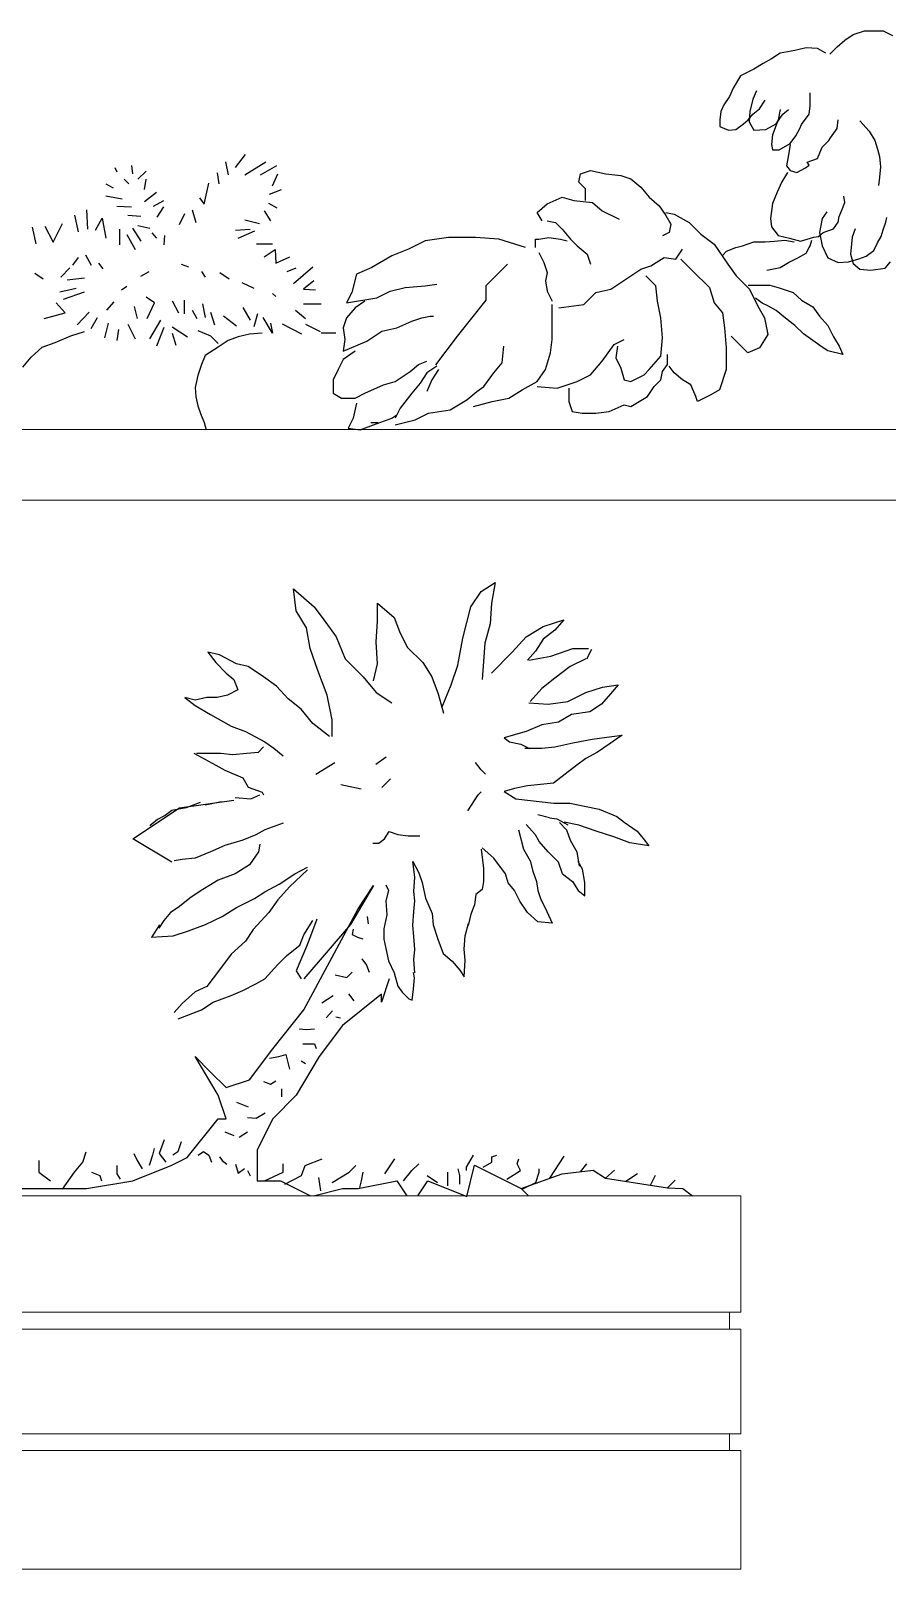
# Model space of a CAD drawing. Header units: millimetres. Extents: x 224.49 to 232.8, y 170.44 to 178.39.
# Drawn here: x 228.796 to 229.947, y 176.029 to 178.095 of the extents above; entities that cross this region are included whole.
import ezdxf

# ---------------------------------------------------------------- set-up
doc = ezdxf.new("R2010")
doc.units = ezdxf.units.MM
doc.layers.add('PROIEZIONI', color=145, linetype='Continuous', lineweight=13)
doc.layers.add('VEGETAZIONE', color=94, linetype='Continuous')

msp = doc.modelspace()

# ---------------------------------------------------------------- linework, layer by layer
at = {"layer": 'PROIEZIONI'}
msp.add_line((227.8815, 177.5597), (232.2167, 177.5597), dxfattribs=at)
at = {"layer": 'PROIEZIONI', "color": 5}
msp.add_line((232.5099, 177.4645), (227.6642, 177.4645), dxfattribs=at)
at = {"layer": 'PROIEZIONI', "color": 251}
for p, q in [((227.5492, 176.3739), (229.7502, 176.3739)), ((227.5492, 176.3512), (229.7502, 176.3512)), ((227.5492, 176.2108), (229.7502, 176.2108)), ((227.5492, 176.1881), (229.7502, 176.1881))]:
    msp.add_line(p, q, dxfattribs=at)
at = {"layer": 'PROIEZIONI'}
for points in [[(227.5492, 176.3739), (227.5492, 176.5302), (229.7502, 176.5302), (229.7502, 176.3739)], [(229.7351, 176.3739), (229.7351, 176.3512)], [(229.7502, 176.3512), (229.7502, 176.2108)], [(229.7351, 176.2108), (229.7351, 176.1881)], [(229.7502, 176.1881), (229.7502, 176.0288), (227.5492, 176.0288), (227.5492, 176.1881)]]:
    msp.add_lwpolyline(points, dxfattribs=at)
at = {"layer": 'VEGETAZIONE'}
for p, q in [((229.8898, 178.0824), (229.9011, 178.09)), ((229.9011, 178.09), (229.9163, 178.095)), ((229.9163, 178.095), (229.9276, 178.095)), ((229.9276, 178.095), (229.9414, 178.095)), ((229.9414, 178.095), (229.954, 178.0887)), ((229.823, 178.0685), (229.8029, 178.0648)), ((229.8381, 178.0723), (229.823, 178.0685)), ((229.8533, 178.0711), (229.8381, 178.0723)), ((229.8646, 178.0648), (229.8533, 178.0711)), ((229.8696, 178.0635), (229.8797, 178.0736)), ((229.8797, 178.0736), (229.8898, 178.0824)), ((229.7802, 178.0509), (229.7676, 178.0433)), ((229.7915, 178.0572), (229.7802, 178.0509)), ((229.8029, 178.0648), (229.7915, 178.0572)), ((229.7499, 178.0345), (229.7399, 178.0181)), ((229.7676, 178.0433), (229.7499, 178.0345)), ((229.7348, 178.0068), (229.7273, 177.9954)), ((229.7399, 178.0181), (229.7348, 178.0068)), ((229.7714, 178.0143), (229.7663, 178.003)), ((229.8432, 177.9942), (229.8432, 178.0118)), ((229.7235, 177.9866), (229.7222, 177.9753)), ((229.7273, 177.9954), (229.7235, 177.9866)), ((229.7625, 177.9866), (229.7613, 177.9727)), ((229.7663, 178.003), (229.7625, 177.9866)), ((229.7663, 177.9828), (229.7751, 177.9904)), ((229.7751, 177.9904), (229.7827, 178.0017)), ((229.8029, 177.9891), (229.8003, 177.9753)), ((229.8066, 177.9828), (229.8142, 177.9891)), ((229.8419, 177.9828), (229.8432, 177.9942)), ((229.7222, 177.9753), (229.7222, 177.9664)), ((229.7222, 177.9664), (229.7336, 177.9614)), ((229.7436, 177.9626), (229.7537, 177.9702)), ((229.7537, 177.9702), (229.76, 177.9753)), ((229.76, 177.9753), (229.7663, 177.9828)), ((229.7613, 177.9727), (229.7676, 177.9614)), ((229.784, 177.9626), (229.7978, 177.9702)), ((229.8003, 177.9753), (229.7928, 177.9551)), ((229.7978, 177.9702), (229.8066, 177.9828)), ((229.8243, 177.9538), (229.8293, 177.9639)), ((229.8293, 177.9639), (229.8318, 177.969)), ((229.8318, 177.969), (229.8419, 177.9828)), ((229.8709, 177.9513), (229.8797, 177.9639)), ((229.8797, 177.9639), (229.881, 177.9753)), ((229.91, 177.974), (229.9226, 177.9601)), ((229.7336, 177.9614), (229.7436, 177.9626)), ((229.7676, 177.9614), (229.784, 177.9626)), ((229.7928, 177.9551), (229.7915, 177.9425)), ((229.7915, 177.9425), (229.7928, 177.9349)), ((229.8016, 177.9349), (229.8167, 177.9437)), ((229.8167, 177.9425), (229.8142, 177.9286)), ((229.8167, 177.9437), (229.8243, 177.9538)), ((229.8596, 177.9387), (229.8684, 177.9475)), ((229.8684, 177.9475), (229.8709, 177.9513)), ((229.9226, 177.9601), (229.9301, 177.9475)), ((229.9301, 177.9475), (229.9339, 177.9362)), ((229.0712, 177.9116), (229.0848, 177.9289)), ((229.7928, 177.9349), (229.8016, 177.9349)), ((229.8142, 177.9286), (229.8117, 177.9135)), ((229.8394, 177.9185), (229.8533, 177.9236)), ((229.8533, 177.9236), (229.8596, 177.9387)), ((229.9339, 177.9362), (229.9364, 177.9261)), ((229.9364, 177.9261), (229.9377, 177.9122)), ((228.9092, 177.9116), (228.9117, 177.9054)), ((228.9315, 177.914), (228.9327, 177.9029)), ((228.9401, 177.8955), (228.9513, 177.9066)), ((229.0465, 177.9041), (229.0489, 177.8893)), ((229.0576, 177.919), (229.0613, 177.9017)), ((229.0836, 177.9017), (229.112, 177.919)), ((229.1046, 177.9017), (229.1269, 177.914)), ((229.1207, 177.8868), (229.1281, 177.9029)), ((229.5327, 177.8916), (229.5349, 177.9028)), ((229.5349, 177.9028), (229.5484, 177.9073)), ((229.5484, 177.9073), (229.5686, 177.9028)), ((229.5686, 177.9028), (229.5888, 177.9006)), ((229.8129, 177.9047), (229.8054, 177.892)), ((229.8117, 177.9135), (229.8167, 177.9072)), ((229.8167, 177.9072), (229.8255, 177.9047)), ((229.8255, 177.9047), (229.8369, 177.911)), ((229.8369, 177.911), (229.8419, 177.9147)), ((229.8419, 177.9147), (229.8394, 177.9185)), ((229.9377, 177.9122), (229.9364, 177.8984)), ((228.8969, 177.8893), (228.9067, 177.8843)), ((228.9216, 177.8955), (228.9278, 177.8893)), ((228.9488, 177.8819), (228.9513, 177.8955)), ((229.0292, 177.8621), (229.0353, 177.8905)), ((229.117, 177.8757), (229.133, 177.8819)), ((229.5417, 177.8826), (229.5327, 177.8916)), ((229.5417, 177.8669), (229.5417, 177.8826)), ((229.5888, 177.9006), (229.6023, 177.8961)), ((229.6023, 177.8961), (229.6158, 177.8849)), ((229.6158, 177.8849), (229.627, 177.8714)), ((229.8054, 177.892), (229.7991, 177.8782)), ((229.9364, 177.8984), (229.9351, 177.887)), ((228.8969, 177.8732), (228.9191, 177.8695)), ((228.9488, 177.8658), (228.9649, 177.8782)), ((228.9612, 177.8596), (228.9748, 177.867)), ((229.023, 177.8707), (229.0292, 177.8621)), ((229.1157, 177.8633), (229.1269, 177.8571)), ((229.4766, 177.8511), (229.49, 177.8624)), ((229.49, 177.8624), (229.5102, 177.8714)), ((229.5102, 177.8714), (229.526, 177.8669)), ((229.526, 177.8669), (229.5507, 177.8646)), ((229.5507, 177.8646), (229.5641, 177.8534)), ((229.627, 177.8714), (229.6405, 177.8601)), ((229.6405, 177.8601), (229.6495, 177.8467)), ((229.7928, 177.8631), (229.7903, 177.8429)), ((229.7991, 177.8782), (229.7928, 177.8631)), ((229.886, 177.8542), (229.8898, 177.8643)), ((229.8898, 177.8643), (229.8885, 177.8731)), ((228.8548, 177.8472), (228.8598, 177.8249)), ((228.8709, 177.8546), (228.8721, 177.8287)), ((228.8832, 177.8274), (228.8919, 177.8435)), ((228.8919, 177.8435), (228.8969, 177.8163)), ((228.9117, 177.8596), (228.9315, 177.8584)), ((228.9265, 177.8472), (228.9438, 177.846)), ((228.9661, 177.8447), (228.9748, 177.8584)), ((228.9958, 177.8348), (229.0032, 177.8497)), ((229.0131, 177.8546), (229.018, 177.8373)), ((229.0836, 177.841), (229.1034, 177.8361)), ((229.1095, 177.8534), (229.1182, 177.8398)), ((229.4833, 177.8399), (229.4766, 177.8511)), ((229.49, 177.8399), (229.5013, 177.8377)), ((229.5641, 177.8534), (229.5866, 177.8422)), ((229.6495, 177.8511), (229.6607, 177.8489)), ((229.6495, 177.8467), (229.6562, 177.8354)), ((229.6607, 177.8489), (229.6809, 177.8377)), ((229.7903, 177.8429), (229.7915, 177.8315)), ((229.8596, 177.8429), (229.8558, 177.824)), ((229.8659, 177.8517), (229.8596, 177.8429)), ((229.881, 177.8378), (229.8822, 177.8454)), ((229.8822, 177.8454), (229.886, 177.8542)), ((229.9452, 177.8378), (229.9465, 177.8441)), ((228.7979, 177.8311), (228.8029, 177.8089)), ((228.8152, 177.8324), (228.8264, 177.8113)), ((228.8264, 177.8113), (228.8387, 177.8361)), ((228.9154, 177.8287), (228.9154, 177.8076)), ((228.9253, 177.8212), (228.9364, 177.8014)), ((228.9327, 177.8299), (228.9438, 177.8126)), ((228.9401, 177.8336), (228.9562, 177.8299)), ((228.9587, 177.8237), (228.9649, 177.8163)), ((228.976, 177.82), (228.9748, 177.8076)), ((229.0712, 177.8274), (229.091, 177.8287)), ((229.0749, 177.8163), (229.0972, 177.8262)), ((229.5013, 177.8377), (229.5102, 177.8287)), ((229.5102, 177.8287), (229.5215, 177.8152)), ((229.654, 177.8242), (229.645, 177.8197)), ((229.6562, 177.8354), (229.654, 177.8242)), ((229.6809, 177.8377), (229.6967, 177.8219)), ((229.6967, 177.8219), (229.7146, 177.8084)), ((229.7915, 177.8315), (229.8003, 177.8202)), ((229.8003, 177.8202), (229.8155, 177.8164)), ((229.8482, 177.8177), (229.8545, 177.8189)), ((229.8545, 177.8189), (229.8608, 177.824)), ((229.8558, 177.824), (229.8596, 177.8063)), ((229.8608, 177.824), (229.8747, 177.829)), ((229.8747, 177.829), (229.881, 177.8378)), ((229.9037, 177.829), (229.8999, 177.8177)), ((229.9339, 177.8101), (229.9389, 177.8189)), ((229.9389, 177.8189), (229.9414, 177.8278)), ((229.9414, 177.8278), (229.9452, 177.8378)), ((229.0996, 177.8089), (229.1207, 177.8089)), ((229.1095, 177.7915), (229.1244, 177.8014)), ((229.1244, 177.8014), (229.1256, 177.7829)), ((229.3036, 177.8017), (229.2812, 177.7927)), ((229.3261, 177.8129), (229.3036, 177.8017)), ((229.3575, 177.8174), (229.3261, 177.8129)), ((229.3935, 177.8174), (229.3575, 177.8174)), ((229.4249, 177.8152), (229.3935, 177.8174)), ((229.4608, 177.804), (229.4249, 177.8152)), ((229.4743, 177.8152), (229.4788, 177.8152)), ((229.4743, 177.804), (229.4743, 177.8152)), ((229.4788, 177.8152), (229.4923, 177.8174)), ((229.4923, 177.8174), (229.508, 177.8152)), ((229.508, 177.8152), (229.517, 177.8129)), ((229.5215, 177.8152), (229.5305, 177.8062)), ((229.5305, 177.8062), (229.5439, 177.795)), ((229.663, 177.7882), (229.6719, 177.8017)), ((229.7146, 177.8084), (229.7326, 177.7815)), ((229.726, 177.7937), (229.731, 177.7988)), ((229.731, 177.7988), (229.7436, 177.8038)), ((229.7436, 177.8038), (229.7525, 177.8063)), ((229.7525, 177.8063), (229.7676, 177.8114)), ((229.7676, 177.8114), (229.7827, 177.8114)), ((229.7827, 177.8114), (229.7953, 177.8126)), ((229.7953, 177.8126), (229.8092, 177.8139)), ((229.8092, 177.8139), (229.8218, 177.8114)), ((229.8155, 177.8164), (229.8306, 177.8126)), ((229.8306, 177.8126), (229.8482, 177.8177)), ((229.8381, 177.7962), (229.8419, 177.8038)), ((229.8419, 177.8038), (229.8432, 177.8063)), ((229.8432, 177.8063), (229.8457, 177.8139)), ((229.8596, 177.8063), (229.8671, 177.7899)), ((229.8999, 177.8177), (229.8974, 177.795)), ((229.9188, 177.7925), (229.9288, 177.8)), ((229.9288, 177.8), (229.9339, 177.8101)), ((228.8598, 177.7903), (228.8523, 177.7804)), ((228.8696, 177.794), (228.8771, 177.7804)), ((228.887, 177.7829), (228.8931, 177.7755)), ((228.9982, 177.7816), (229.0081, 177.7779)), ((229.1256, 177.7829), (229.1442, 177.7915)), ((229.1491, 177.7557), (229.1751, 177.7779)), ((229.2812, 177.7927), (229.2542, 177.777)), ((229.4366, 177.7815), (229.4077, 177.7525)), ((229.4788, 177.7972), (229.4855, 177.7837)), ((229.4855, 177.7837), (229.49, 177.7702)), ((229.5439, 177.795), (229.5484, 177.7815)), ((229.6158, 177.7747), (229.6293, 177.7792)), ((229.6293, 177.7792), (229.6472, 177.7905)), ((229.6472, 177.7905), (229.663, 177.7882)), ((229.6697, 177.7882), (229.6854, 177.7725)), ((229.7326, 177.7815), (229.7438, 177.7657)), ((229.7852, 177.7735), (229.8029, 177.7773)), ((229.8029, 177.7773), (229.8142, 177.7836)), ((229.8142, 177.7836), (229.8268, 177.7899)), ((229.8268, 177.7899), (229.8381, 177.7962)), ((229.8671, 177.7899), (229.881, 177.7836)), ((229.881, 177.7836), (229.8948, 177.7849)), ((229.8948, 177.7849), (229.9087, 177.7887)), ((229.8974, 177.795), (229.9011, 177.7824)), ((229.9011, 177.7824), (229.91, 177.7748)), ((229.9087, 177.7887), (229.9188, 177.7925)), ((229.944, 177.7761), (229.9515, 177.7849)), ((228.8016, 177.7693), (228.8128, 177.7618)), ((228.8363, 177.7643), (228.8486, 177.7767)), ((228.8449, 177.7606), (228.8684, 177.7631)), ((228.9438, 177.7656), (228.955, 177.7717)), ((229.0255, 177.7717), (229.0304, 177.7643)), ((229.0502, 177.7705), (229.0625, 177.7618)), ((229.0799, 177.7569), (229.0959, 177.7495)), ((229.1405, 177.7717), (229.1528, 177.7767)), ((229.1763, 177.7594), (229.1627, 177.7482)), ((229.234, 177.768), (229.2273, 177.7433)), ((229.2542, 177.777), (229.234, 177.768)), ((229.49, 177.7702), (229.4878, 177.759)), ((229.4878, 177.759), (229.49, 177.7455)), ((229.5754, 177.7478), (229.5888, 177.7568)), ((229.5888, 177.7568), (229.6023, 177.7657)), ((229.6023, 177.7657), (229.6158, 177.7747)), ((229.636, 177.7523), (229.6225, 177.7657)), ((229.6854, 177.7725), (229.7079, 177.75)), ((229.7438, 177.7657), (229.7618, 177.7478)), ((229.91, 177.7748), (229.9251, 177.7735)), ((229.9251, 177.7735), (229.944, 177.7761)), ((228.835, 177.7445), (228.8573, 177.7495)), ((228.84, 177.7346), (228.8684, 177.7445)), ((228.9179, 177.747), (228.9253, 177.7519)), ((228.9624, 177.7297), (228.9513, 177.7371)), ((229.1207, 177.742), (229.1256, 177.7383)), ((229.1627, 177.7482), (229.1788, 177.747)), ((229.1662, 177.7525), (229.1662, 177.7525)), ((229.2273, 177.7433), (229.2205, 177.7298)), ((229.2205, 177.7298), (229.2609, 177.7365)), ((229.2609, 177.7365), (229.2789, 177.7455)), ((229.2789, 177.7455), (229.2991, 177.75)), ((229.2991, 177.75), (229.3261, 177.7523)), ((229.3261, 177.7523), (229.3418, 177.7545)), ((229.4077, 177.7525), (229.4077, 177.7332)), ((229.49, 177.7455), (229.4968, 177.732)), ((229.5394, 177.7275), (229.5552, 177.7433)), ((229.5552, 177.7433), (229.5754, 177.7478)), ((229.6383, 177.732), (229.636, 177.7523)), ((229.7079, 177.75), (229.7146, 177.7298)), ((229.76, 177.7534), (229.7739, 177.7534)), ((229.7618, 177.7478), (229.773, 177.7253)), ((229.7739, 177.7534), (229.789, 177.7534)), ((229.789, 177.7534), (229.8016, 177.7496)), ((229.8016, 177.7496), (229.8205, 177.7433)), ((229.8205, 177.7433), (229.8318, 177.7332)), ((228.814, 177.7086), (228.8424, 177.7161)), ((228.8424, 177.7161), (228.8301, 177.7297)), ((228.8585, 177.7), (228.8746, 177.7173)), ((228.8981, 177.7198), (228.908, 177.7309)), ((228.9352, 177.7247), (228.9389, 177.7086)), ((228.9525, 177.7086), (228.9624, 177.7297)), ((228.9859, 177.7321), (228.9945, 177.7161)), ((229.002, 177.7334), (229.002, 177.7148)), ((229.0131, 177.7198), (229.0193, 177.7086)), ((229.0267, 177.7284), (229.0304, 177.7099)), ((229.0378, 177.7173), (229.0428, 177.7)), ((229.0811, 177.7235), (229.091, 177.7062)), ((229.1516, 177.7198), (229.1652, 177.7086)), ((229.1627, 177.7284), (229.1862, 177.7284)), ((229.2318, 177.723), (229.2205, 177.7096)), ((229.2452, 177.732), (229.2318, 177.723)), ((229.4077, 177.7332), (229.369, 177.6849)), ((229.4968, 177.7096), (229.4968, 177.7275)), ((229.5057, 177.723), (229.5394, 177.7275)), ((229.6427, 177.7096), (229.6383, 177.732)), ((229.7146, 177.7298), (229.7258, 177.7163)), ((229.7258, 177.7163), (229.7281, 177.6961)), ((229.7789, 177.7294), (229.7701, 177.7357)), ((229.773, 177.7253), (229.782, 177.7096)), ((229.7865, 177.7256), (229.7789, 177.7294)), ((229.7978, 177.7193), (229.7865, 177.7256)), ((229.8104, 177.7092), (229.7978, 177.7193)), ((229.8318, 177.7332), (229.847, 177.7244)), ((229.847, 177.7244), (229.8558, 177.7118)), ((228.8771, 177.695), (228.8857, 177.7099)), ((228.8956, 177.6827), (228.9006, 177.7025)), ((228.9265, 177.7012), (228.9364, 177.6814)), ((228.9562, 177.6814), (228.971, 177.7062)), ((228.9748, 177.6963), (228.9649, 177.6715)), ((228.9859, 177.6975), (229.0069, 177.6839)), ((229.0551, 177.7123), (229.0724, 177.6987)), ((229.1009, 177.7148), (229.0959, 177.6975)), ((229.1207, 177.6888), (229.1083, 177.7099)), ((229.1182, 177.7025), (229.1207, 177.6888)), ((229.1602, 177.6876), (229.1343, 177.7012)), ((229.1652, 177.7012), (229.185, 177.6913)), ((229.2205, 177.7096), (229.216, 177.6961)), ((229.216, 177.6961), (229.2183, 177.6803)), ((229.2677, 177.6916), (229.2879, 177.6961)), ((229.2879, 177.6961), (229.3081, 177.7051)), ((229.3081, 177.7051), (229.3216, 177.7096)), ((229.3216, 177.7096), (229.3328, 177.7118)), ((229.3328, 177.7118), (229.3373, 177.7118)), ((229.4968, 177.6803), (229.4968, 177.7096)), ((229.645, 177.6826), (229.6427, 177.7096)), ((229.7281, 177.6961), (229.7303, 177.6691)), ((229.782, 177.7096), (229.7865, 177.6871)), ((229.823, 177.6992), (229.8104, 177.7092)), ((229.8344, 177.6878), (229.823, 177.6992)), ((229.8558, 177.7118), (229.8671, 177.6992)), ((229.8671, 177.6992), (229.8747, 177.684)), ((228.8115, 177.6703), (228.8288, 177.6765)), ((228.8288, 177.6765), (228.8499, 177.6851)), ((228.8499, 177.6851), (228.8684, 177.6913)), ((228.9142, 177.6938), (228.9117, 177.6789)), ((228.9859, 177.6888), (228.9908, 177.6728)), ((229.0205, 177.6926), (229.0292, 177.6888)), ((229.0292, 177.6888), (229.0378, 177.6851)), ((229.0378, 177.6851), (229.0477, 177.6752)), ((229.0613, 177.6789), (229.0477, 177.6703)), ((229.0749, 177.6839), (229.0613, 177.6789)), ((229.0898, 177.6876), (229.0749, 177.6839)), ((229.1071, 177.6888), (229.0898, 177.6876)), ((229.206, 177.6888), (229.1862, 177.6888)), ((229.2183, 177.6803), (229.216, 177.6646)), ((229.216, 177.6646), (229.2475, 177.6781)), ((229.2475, 177.6781), (229.2677, 177.6916)), ((229.369, 177.6849), (229.34, 177.6462)), ((229.4945, 177.6624), (229.4968, 177.6803)), ((229.5799, 177.6736), (229.5933, 177.6803)), ((229.6427, 177.6579), (229.645, 177.6826)), ((229.7483, 177.6736), (229.7371, 177.6848)), ((229.7865, 177.6871), (229.7753, 177.6691)), ((229.847, 177.679), (229.8344, 177.6878)), ((229.8596, 177.6702), (229.847, 177.679)), ((229.8747, 177.684), (229.8822, 177.6714)), ((228.7856, 177.6431), (228.7967, 177.6567)), ((228.7967, 177.6567), (228.8115, 177.6703)), ((229.0304, 177.6591), (229.0255, 177.6468)), ((229.0477, 177.6703), (229.0304, 177.6591)), ((229.216, 177.6534), (229.2093, 177.6399)), ((229.2318, 177.6646), (229.216, 177.6534)), ((229.4294, 177.6489), (229.4316, 177.6714)), ((229.4878, 177.6399), (229.4945, 177.6624)), ((229.5641, 177.6511), (229.5799, 177.6736)), ((229.5844, 177.6714), (229.5821, 177.6556)), ((229.5821, 177.6556), (229.5888, 177.6421)), ((229.627, 177.6399), (229.6427, 177.6579)), ((229.6517, 177.6466), (229.6517, 177.6601)), ((229.7303, 177.6691), (229.7303, 177.6399)), ((229.7595, 177.6624), (229.7483, 177.6736)), ((229.7753, 177.6691), (229.7595, 177.6624)), ((229.8671, 177.6651), (229.8596, 177.6702)), ((229.8873, 177.6601), (229.8671, 177.6651)), ((229.8822, 177.6714), (229.8873, 177.6601)), ((229.0255, 177.6468), (229.0205, 177.6319)), ((229.2093, 177.6399), (229.2026, 177.6264)), ((229.2857, 177.6242), (229.3059, 177.6376)), ((229.3059, 177.6376), (229.3171, 177.6466)), ((229.3171, 177.6466), (229.3283, 177.6511)), ((229.3283, 177.6354), (229.3193, 177.6219)), ((229.3418, 177.6444), (229.3283, 177.6354)), ((229.344, 177.6399), (229.3351, 177.6264)), ((229.4047, 177.6174), (229.4182, 177.6354)), ((229.4182, 177.6354), (229.4294, 177.6489)), ((229.4766, 177.6242), (229.4878, 177.6399)), ((229.5305, 177.6242), (229.5484, 177.6331)), ((229.5484, 177.6331), (229.5641, 177.6511)), ((229.5888, 177.6421), (229.5933, 177.6264)), ((229.6023, 177.6242), (229.6203, 177.6331)), ((229.6203, 177.6331), (229.627, 177.6399)), ((229.6427, 177.6264), (229.645, 177.6376)), ((229.645, 177.6376), (229.6517, 177.6466)), ((229.6607, 177.6354), (229.654, 177.6444)), ((229.6719, 177.6264), (229.6607, 177.6354)), ((229.7303, 177.6399), (229.7214, 177.6129)), ((229.0205, 177.6319), (229.0168, 177.6158)), ((229.0168, 177.6158), (229.018, 177.6035)), ((229.2026, 177.6264), (229.2026, 177.6084)), ((229.2452, 177.6084), (229.2699, 177.6197)), ((229.2699, 177.6197), (229.2857, 177.6242)), ((229.3193, 177.6219), (229.3081, 177.6084)), ((229.3351, 177.6264), (229.3283, 177.6107)), ((229.3957, 177.6107), (229.4047, 177.6174)), ((229.4384, 177.6017), (229.4563, 177.6129)), ((229.4563, 177.6129), (229.4766, 177.6242)), ((229.4766, 177.6174), (229.5035, 177.6152)), ((229.5035, 177.6152), (229.5305, 177.6242)), ((229.5192, 177.6152), (229.5192, 177.5972)), ((229.5933, 177.6264), (229.6023, 177.6242)), ((229.6248, 177.6039), (229.6338, 177.6174)), ((229.6338, 177.6174), (229.6427, 177.6264)), ((229.6832, 177.6197), (229.6719, 177.6264)), ((229.6899, 177.6039), (229.6832, 177.6197)), ((229.7214, 177.6129), (229.7101, 177.6062)), ((229.018, 177.6035), (229.0205, 177.5911)), ((229.2026, 177.6084), (229.2138, 177.6017)), ((229.2138, 177.6017), (229.2318, 177.6017)), ((229.234, 177.5949), (229.2295, 177.5747)), ((229.2318, 177.6017), (229.2452, 177.6084)), ((229.3081, 177.6084), (229.2924, 177.5882)), ((229.3598, 177.586), (229.3822, 177.5994)), ((229.3822, 177.5994), (229.3957, 177.6107)), ((229.3912, 177.5904), (229.4159, 177.5972)), ((229.4159, 177.5972), (229.4384, 177.6017)), ((229.5192, 177.5972), (229.5237, 177.5837)), ((229.5731, 177.5837), (229.5933, 177.5927)), ((229.5933, 177.5927), (229.6023, 177.5904)), ((229.6023, 177.5904), (229.6248, 177.6039)), ((229.6922, 177.5972), (229.6899, 177.6039)), ((229.7101, 177.6062), (229.6922, 177.5972)), ((229.0205, 177.5911), (229.0242, 177.5812)), ((229.0242, 177.5812), (229.0292, 177.5688)), ((229.2295, 177.5747), (229.2228, 177.5612)), ((229.2565, 177.5657), (229.2812, 177.5747)), ((229.2812, 177.5747), (229.2879, 177.5792)), ((229.2924, 177.5882), (229.2857, 177.5747)), ((229.2857, 177.5657), (229.3126, 177.5725)), ((229.3126, 177.5725), (229.3306, 177.5815)), ((229.3306, 177.5815), (229.3598, 177.586)), ((229.5237, 177.5837), (229.5372, 177.5815)), ((229.5372, 177.5815), (229.5552, 177.5815)), ((229.5552, 177.5815), (229.5731, 177.5837)), ((229.0292, 177.5688), (229.0316, 177.5589)), ((229.2228, 177.5612), (229.2385, 177.559)), ((229.2385, 177.559), (229.2565, 177.5657)), ((229.2531, 177.5689), (229.2628, 177.5689)), ((229.149, 177.3455), (229.1629, 177.3333)), ((229.1525, 177.3159), (229.149, 177.3455)), ((229.4011, 177.342), (229.4202, 177.3542)), ((229.4202, 177.3542), (229.415, 177.3264)), ((229.1629, 177.3333), (229.1768, 177.3212)), ((229.262, 177.3264), (229.2846, 177.3072)), ((229.262, 177.302), (229.262, 177.3264)), ((229.3872, 177.3212), (229.4011, 177.342)), ((229.415, 177.3264), (229.4132, 177.2985)), ((229.1664, 177.2933), (229.1525, 177.3159)), ((229.1768, 177.3212), (229.1924, 177.3003)), ((229.2602, 177.2742), (229.262, 177.302)), ((229.2846, 177.3072), (229.2915, 177.2881)), ((229.3767, 177.2794), (229.3872, 177.3212)), ((229.4845, 177.2951), (229.5123, 177.3038)), ((229.5123, 177.3038), (229.5002, 177.2898)), ((229.1716, 177.2655), (229.1664, 177.2933)), ((229.1924, 177.3003), (229.2063, 177.2811)), ((229.2915, 177.2881), (229.302, 177.2672)), ((229.4132, 177.2985), (229.4063, 177.2725)), ((229.4619, 177.2811), (229.4845, 177.2951)), ((229.5002, 177.2898), (229.4845, 177.2777)), ((229.182, 177.2359), (229.1716, 177.2655)), ((229.2063, 177.2811), (229.2185, 177.2516)), ((229.262, 177.2446), (229.2602, 177.2742)), ((229.302, 177.2672), (229.3228, 177.2464)), ((229.3698, 177.2429), (229.3767, 177.2794)), ((229.4063, 177.2725), (229.4046, 177.2481)), ((229.4428, 177.2603), (229.4619, 177.2811)), ((229.4741, 177.262), (229.4637, 177.2498)), ((229.4845, 177.2777), (229.4741, 177.262)), ((229.495, 177.2551), (229.5245, 177.2655)), ((229.5245, 177.2655), (229.5454, 177.2655)), ((229.5434, 177.2514), (229.5499, 177.2643)), ((229.0342, 177.2603), (229.0447, 177.2464)), ((229.0499, 177.2568), (229.0342, 177.2603)), ((229.0447, 177.2464), (229.0586, 177.2324)), ((229.0725, 177.2446), (229.0499, 177.2568)), ((229.0881, 177.2411), (229.0725, 177.2446)), ((229.109, 177.2272), (229.0881, 177.2411)), ((229.2185, 177.2516), (229.2429, 177.2272)), ((229.2568, 177.222), (229.262, 177.2446)), ((229.3228, 177.2464), (229.335, 177.2272)), ((229.3611, 177.2168), (229.3698, 177.2429)), ((229.4046, 177.2481), (229.4028, 177.2237)), ((229.415, 177.2324), (229.4428, 177.2603)), ((229.4654, 177.2498), (229.495, 177.2551)), ((229.521, 177.2411), (229.5002, 177.2255)), ((229.5419, 177.2516), (229.521, 177.2411)), ((229.0586, 177.2324), (229.069, 177.2237)), ((229.069, 177.2237), (229.0742, 177.2098)), ((229.1264, 177.215), (229.109, 177.2272)), ((229.1942, 177.2029), (229.182, 177.2359)), ((229.2429, 177.2272), (229.2602, 177.2063)), ((229.335, 177.2272), (229.3437, 177.2046)), ((229.5002, 177.2255), (229.4828, 177.2116)), ((229.0029, 177.1994), (229.0168, 177.1889)), ((229.0168, 177.1959), (229.0029, 177.1994)), ((229.0325, 177.1994), (229.0168, 177.1959)), ((229.0464, 177.1994), (229.0325, 177.1994)), ((229.0603, 177.2029), (229.0464, 177.1994)), ((229.0742, 177.2098), (229.0603, 177.2029)), ((229.142, 177.1976), (229.1264, 177.215)), ((229.2011, 177.1698), (229.1942, 177.2029)), ((229.2602, 177.2063), (229.2811, 177.1924)), ((229.3437, 177.2046), (229.3507, 177.1785)), ((229.3489, 177.1872), (229.3611, 177.2168)), ((229.4828, 177.2116), (229.4671, 177.1942)), ((229.5176, 177.1942), (229.5419, 177.2063)), ((229.5419, 177.2063), (229.5645, 177.2133)), ((229.5749, 177.2046), (229.5628, 177.1907)), ((229.5645, 177.2133), (229.5854, 177.2168)), ((229.5854, 177.2168), (229.5749, 177.2046)), ((229.0168, 177.1889), (229.0377, 177.1768)), ((229.1594, 177.1837), (229.142, 177.1976)), ((229.1751, 177.1646), (229.1594, 177.1837)), ((229.4654, 177.1924), (229.4915, 177.1907)), ((229.4915, 177.1907), (229.5176, 177.1942)), ((229.5471, 177.1802), (229.5228, 177.1768)), ((229.5628, 177.1907), (229.5471, 177.1802)), ((229.0377, 177.1768), (229.0655, 177.1611)), ((229.0655, 177.1611), (229.0846, 177.1541)), ((229.1977, 177.1472), (229.1751, 177.1646)), ((229.2011, 177.1472), (229.2011, 177.1698)), ((229.4828, 177.1628), (229.4619, 177.1541)), ((229.5054, 177.1663), (229.4828, 177.1628)), ((229.5228, 177.1768), (229.5054, 177.1663)), ((229.0846, 177.1541), (229.1107, 177.1402)), ((229.1107, 177.1402), (229.1229, 177.1315)), ((229.4445, 177.1489), (229.4324, 177.1454)), ((229.4324, 177.1454), (229.4395, 177.1399)), ((229.4395, 177.1399), (229.4544, 177.1369)), ((229.4619, 177.1541), (229.4445, 177.1489)), ((229.4544, 177.1369), (229.4663, 177.1309)), ((229.5002, 177.1333), (229.5245, 177.1385)), ((229.5245, 177.1385), (229.5506, 177.1437)), ((229.5506, 177.1437), (229.5767, 177.1472)), ((229.5732, 177.1367), (229.5576, 177.1263)), ((229.5906, 177.1489), (229.5732, 177.1367)), ((229.5767, 177.1472), (229.5906, 177.1489)), ((229.0151, 177.1246), (229.0447, 177.1089)), ((229.0186, 177.1246), (229.0516, 177.1246)), ((229.0516, 177.1246), (229.0673, 177.1228)), ((229.0673, 177.1228), (229.0864, 177.1246)), ((229.0864, 177.1246), (229.102, 177.1263)), ((229.102, 177.1263), (229.109, 177.1333)), ((229.1229, 177.1315), (229.1351, 177.1211)), ((229.2598, 177.1102), (229.2736, 177.12)), ((229.4602, 177.1315), (229.4689, 177.1315)), ((229.4689, 177.1315), (229.4828, 177.1315)), ((229.4828, 177.1315), (229.5002, 177.1333)), ((229.5419, 177.1176), (229.5297, 177.1089)), ((229.5576, 177.1263), (229.5419, 177.1176)), ((229.0447, 177.1089), (229.0568, 177.102)), ((229.0568, 177.102), (229.0812, 177.0915)), ((229.1792, 177.0964), (229.2048, 177.1122)), ((229.4013, 177.1023), (229.3935, 177.1122)), ((229.4072, 177.0964), (229.4013, 177.1023)), ((229.5141, 177.0967), (229.4984, 177.0846)), ((229.5297, 177.1089), (229.5141, 177.0967)), ((229.0812, 177.0915), (229.0881, 177.0793)), ((229.0881, 177.0793), (229.1072, 177.0724)), ((229.2126, 177.0827), (229.2402, 177.0768)), ((229.2677, 177.0787), (229.2795, 177.0905)), ((229.4459, 177.0772), (229.4322, 177.0733)), ((229.4636, 177.0811), (229.4459, 177.0772)), ((229.4984, 177.0846), (229.4636, 177.0811)), ((228.996, 177.0515), (229.069, 177.0619)), ((229.0238, 177.0585), (229.0047, 177.0515)), ((229.0305, 177.0554), (229.0522, 177.06)), ((229.0707, 177.0654), (229.0916, 177.0637)), ((229.0916, 177.0637), (229.1038, 177.0689)), ((229.1072, 177.0724), (229.109, 177.0689)), ((229.3836, 177.0473), (229.3974, 177.0689)), ((229.3974, 177.0689), (229.4013, 177.0728)), ((229.4322, 177.0733), (229.4479, 177.0634)), ((229.4479, 177.0634), (229.499, 177.0575)), ((229.499, 177.0575), (229.5206, 177.0575)), ((229.5206, 177.0575), (229.5599, 177.0497)), ((228.9334, 177.0097), (228.996, 177.0515)), ((228.9664, 177.0358), (228.956, 177.0271)), ((228.9769, 177.0411), (228.9664, 177.0358)), ((228.9855, 177.048), (228.9769, 177.0411)), ((229.0047, 177.0515), (228.9855, 177.048)), ((229.4931, 177.0379), (229.4774, 177.0418)), ((229.4931, 177.0379), (229.5031, 177.0368)), ((229.5031, 177.0368), (229.5176, 177.0287)), ((229.5599, 177.0497), (229.5835, 177.0398)), ((229.5835, 177.0398), (229.5933, 177.032)), ((229.0986, 177.015), (229.0812, 177.008)), ((229.1107, 177.0219), (229.0986, 177.015)), ((229.1351, 177.0306), (229.1107, 177.0219)), ((229.2716, 177.0099), (229.2775, 177.0197)), ((229.2775, 177.0197), (229.2893, 177.0158)), ((229.2893, 177.0158), (229.303, 177.0138)), ((229.303, 177.0138), (229.3188, 177.0138)), ((229.4515, 177.0219), (229.4584, 176.9958)), ((229.4741, 177.015), (229.4619, 177.0289)), ((229.4793, 177.0063), (229.4741, 177.015)), ((229.5158, 177.0219), (229.5064, 177.0319)), ((229.5324, 177.028), (229.5127, 177.032)), ((229.5158, 177.0219), (229.521, 177.008)), ((229.556, 177.0202), (229.5324, 177.028)), ((229.5796, 177.0123), (229.556, 177.0202)), ((229.5933, 177.032), (229.611, 177.0202)), ((229.611, 177.0202), (229.6189, 177.0103)), ((228.9855, 176.9784), (228.9334, 177.0097)), ((229.0377, 176.9923), (229.0168, 176.9836)), ((229.0568, 177.001), (229.0377, 176.9923)), ((229.0812, 177.008), (229.0568, 177.001)), ((229.102, 176.9923), (229.0899, 176.9749)), ((229.1038, 177.0028), (229.102, 176.9923)), ((229.2559, 177.004), (229.2637, 177.004)), ((229.2637, 177.004), (229.2716, 177.0099)), ((229.4011, 176.9958), (229.4046, 176.9697)), ((229.4185, 176.9836), (229.4028, 176.9976)), ((229.4584, 176.9958), (229.4671, 176.9802)), ((229.4915, 176.9923), (229.4793, 177.0063)), ((229.5054, 176.9784), (229.4915, 176.9923)), ((229.521, 177.008), (229.5297, 176.9923)), ((229.5297, 176.9923), (229.5332, 176.9732)), ((229.6012, 177.0044), (229.5796, 177.0123)), ((229.6267, 177.0005), (229.6012, 177.0044)), ((229.6189, 177.0103), (229.6267, 177.0005)), ((228.9995, 176.9819), (228.989, 176.9802)), ((229.0168, 176.9836), (228.9995, 176.9819)), ((229.0899, 176.9749), (229.0707, 176.9628)), ((229.1507, 176.9628), (229.1681, 176.9715)), ((229.3096, 176.9795), (229.3176, 176.9643)), ((229.3122, 176.9581), (229.3096, 176.9795)), ((229.4341, 176.9628), (229.4185, 176.9836)), ((229.4671, 176.9802), (229.4706, 176.9662)), ((229.5106, 176.9628), (229.5054, 176.9784)), ((229.5376, 176.9688), (229.5317, 176.9792)), ((229.0481, 176.9541), (229.0273, 176.9419)), ((229.0707, 176.9628), (229.0481, 176.9541)), ((229.1298, 176.9489), (229.1507, 176.9628)), ((229.142, 176.9575), (229.142, 176.9575)), ((229.1681, 176.968), (229.1438, 176.9454)), ((229.3109, 176.9392), (229.3122, 176.9581)), ((229.3176, 176.9643), (229.3221, 176.9509)), ((229.3221, 176.9509), (229.3265, 176.9301)), ((229.4046, 176.9523), (229.4028, 176.9419)), ((229.4046, 176.9697), (229.4046, 176.9523)), ((229.4376, 176.9506), (229.4341, 176.9628)), ((229.4706, 176.9662), (229.4758, 176.9523)), ((229.4758, 176.9523), (229.4776, 176.9402)), ((229.5106, 176.9628), (229.5242, 176.9524)), ((229.5242, 176.9524), (229.5317, 176.9405)), ((229.5406, 176.9509), (229.5376, 176.9688)), ((229.5406, 176.9331), (229.5406, 176.9509)), ((229.0116, 176.9315), (228.9942, 176.9175)), ((229.0273, 176.9419), (229.0116, 176.9315)), ((229.0968, 176.9297), (229.1107, 176.9384)), ((229.1107, 176.9384), (229.1298, 176.9489)), ((229.1438, 176.9454), (229.1281, 176.928)), ((229.2568, 176.9471), (229.2255, 176.8949)), ((229.2359, 176.9158), (229.2568, 176.9471)), ((229.2731, 176.948), (229.2769, 176.9405)), ((229.2769, 176.9405), (229.2731, 176.9266)), ((229.3122, 176.9266), (229.3109, 176.9392)), ((229.3265, 176.9301), (229.3354, 176.9093)), ((229.3941, 176.9349), (229.3924, 176.921)), ((229.4028, 176.9419), (229.3941, 176.9349)), ((229.4463, 176.9402), (229.4376, 176.9506)), ((229.4532, 176.9262), (229.4463, 176.9402)), ((229.4776, 176.9402), (229.4811, 176.9297)), ((229.5317, 176.9405), (229.5406, 176.9331)), ((228.9838, 176.9106), (228.9751, 176.9001)), ((228.9942, 176.9175), (228.9838, 176.9106)), ((229.0534, 176.9054), (229.0725, 176.9175)), ((229.0725, 176.9175), (229.0968, 176.9297)), ((229.1159, 176.9106), (229.0951, 176.888)), ((229.1281, 176.928), (229.1159, 176.9106)), ((229.1629, 176.7801), (229.2359, 176.9158)), ((229.2731, 176.9266), (229.2744, 176.9077)), ((229.3096, 176.8939), (229.3109, 176.9115)), ((229.3109, 176.9115), (229.3122, 176.9266)), ((229.3924, 176.921), (229.3872, 176.9088)), ((229.4637, 176.9106), (229.4532, 176.9262)), ((229.4776, 176.8984), (229.4637, 176.9106)), ((229.4811, 176.9297), (229.4897, 176.9123)), ((229.4897, 176.9123), (229.4967, 176.8967)), ((228.9591, 176.8782), (228.9697, 176.8941)), ((228.9751, 176.9001), (228.9682, 176.8897)), ((229.0081, 176.8862), (229.0307, 176.8949)), ((229.0307, 176.8949), (229.0534, 176.9054)), ((229.1629, 176.881), (229.1751, 176.9001)), ((229.2255, 176.8949), (229.1629, 176.8218)), ((229.1803, 176.9019), (229.1733, 176.8827)), ((229.2483, 176.9054), (229.2495, 176.8957)), ((229.2744, 176.9077), (229.2706, 176.8889)), ((229.2706, 176.8889), (229.2706, 176.875)), ((229.3109, 176.8788), (229.3096, 176.8939)), ((229.3354, 176.9093), (229.3369, 176.8944)), ((229.3369, 176.8944), (229.3429, 176.8751)), ((229.38, 176.8795), (229.3845, 176.8959)), ((229.3872, 176.9088), (229.3837, 176.8932)), ((229.4967, 176.8967), (229.4776, 176.8984)), ((228.9577, 176.8775), (228.9873, 176.8793)), ((228.9873, 176.8793), (229.0081, 176.8862)), ((229.0846, 176.8723), (229.0655, 176.8549)), ((229.0951, 176.888), (229.0846, 176.8723)), ((229.1577, 176.8671), (229.1629, 176.881)), ((229.1733, 176.8827), (229.1664, 176.8653)), ((229.2291, 176.8885), (229.2279, 176.8813)), ((229.2279, 176.8813), (229.2351, 176.8777)), ((229.2351, 176.8777), (229.2423, 176.8753)), ((229.2706, 176.875), (229.2731, 176.8624)), ((229.3122, 176.8611), (229.3109, 176.8788)), ((229.3429, 176.8751), (229.3503, 176.8557)), ((229.3786, 176.8617), (229.38, 176.8795)), ((229.0655, 176.8549), (229.0499, 176.834)), ((229.1281, 176.841), (229.1403, 176.8532)), ((229.1403, 176.8532), (229.1577, 176.8671)), ((229.1664, 176.8653), (229.1525, 176.8323)), ((229.2411, 176.8488), (229.2471, 176.8403)), ((229.2731, 176.8624), (229.2769, 176.846)), ((229.3109, 176.8473), (229.3122, 176.8611)), ((229.3503, 176.8557), (229.3622, 176.8453)), ((229.38, 176.8468), (229.3786, 176.8617)), ((229.0499, 176.834), (229.0325, 176.8114)), ((229.1107, 176.8218), (229.1281, 176.841)), ((229.1525, 176.8323), (229.1594, 176.8218)), ((229.205, 176.8271), (229.2207, 176.8235)), ((229.2207, 176.8235), (229.2279, 176.8307)), ((229.2471, 176.8403), (229.2508, 176.8307)), ((229.2769, 176.846), (229.2845, 176.8297)), ((229.2845, 176.8297), (229.2895, 176.812)), ((229.3117, 176.823), (229.3102, 176.8304)), ((229.3122, 176.8297), (229.3109, 176.8473)), ((229.3622, 176.8453), (229.3726, 176.8334)), ((229.3726, 176.8334), (229.3786, 176.8245)), ((229.3786, 176.8245), (229.38, 176.8468)), ((229.0325, 176.8114), (229.0168, 176.8044)), ((229.0655, 176.7992), (229.0812, 176.8062)), ((229.0812, 176.8062), (229.0986, 176.8149)), ((229.0986, 176.8149), (229.1107, 176.8218)), ((229.2776, 176.8218), (229.2672, 176.7905)), ((229.2895, 176.812), (229.2953, 176.8037)), ((229.3087, 176.7933), (229.3102, 176.8081)), ((229.3102, 176.8081), (229.3117, 176.823)), ((228.9995, 176.7888), (228.989, 176.7766)), ((229.0168, 176.8044), (228.9995, 176.7888)), ((229.0255, 176.7801), (229.0412, 176.7905)), ((229.0412, 176.7905), (229.0655, 176.7992)), ((229.187, 176.7897), (229.2026, 176.7994)), ((229.2672, 176.801), (229.215, 176.7592)), ((229.2231, 176.8018), (229.2303, 176.7922)), ((229.2672, 176.7905), (229.2672, 176.801)), ((229.2953, 176.8037), (229.3042, 176.7947)), ((229.3042, 176.7947), (229.3087, 176.7933)), ((228.9942, 176.7679), (229.0255, 176.7801)), ((229.1212, 176.7279), (229.1629, 176.7801)), ((229.2014, 176.7789), (229.193, 176.7693)), ((229.2062, 176.7705), (229.2122, 176.7693)), ((229.1569, 176.7548), (229.1665, 176.7536)), ((229.1665, 176.7536), (229.1773, 176.7548)), ((229.215, 176.7592), (229.1837, 176.7175)), ((229.0899, 176.6861), (229.1212, 176.7279)), ((229.1617, 176.7343), (229.1725, 176.7343)), ((229.1725, 176.7343), (229.1773, 176.7343)), ((229.1773, 176.7343), (229.1797, 176.7283)), ((229.0168, 176.7175), (229.0377, 176.6966)), ((229.0481, 176.6653), (229.0168, 176.7175)), ((229.1171, 176.7151), (229.1292, 176.7175)), ((229.1292, 176.7175), (229.1388, 176.7199)), ((229.1388, 176.7199), (229.1436, 176.7006)), ((229.1837, 176.7175), (229.1525, 176.6653)), ((229.1593, 176.7114), (229.1653, 176.7078)), ((229.0377, 176.6966), (229.0586, 176.6757)), ((229.0586, 176.6757), (229.0899, 176.6861)), ((229.1087, 176.6837), (229.1183, 176.6801)), ((229.1183, 176.6801), (229.1256, 176.6849)), ((229.0586, 176.6339), (229.0481, 176.6653)), ((229.1525, 176.6653), (229.1212, 176.6339)), ((229.1328, 176.6741), (229.1328, 176.6633)), ((229.0726, 176.656), (229.0883, 176.65)), ((229.0991, 176.6344), (229.1111, 176.6416)), ((229.0064, 176.5818), (229.0481, 176.6339)), ((229.0481, 176.6339), (229.0586, 176.6339)), ((229.0871, 176.6356), (229.0991, 176.6344)), ((229.1212, 176.6339), (229.1003, 176.5922)), ((228.9755, 176.6053), (228.9687, 176.5871)), ((228.9983, 176.603), (228.9937, 176.5894)), ((229.057, 176.6163), (229.069, 176.6115)), ((229.0762, 176.6091), (229.0871, 176.6163)), ((228.8661, 176.5757), (228.8706, 176.5894)), ((228.9345, 176.5871), (228.939, 176.5779)), ((228.9595, 176.5848), (228.955, 176.5711)), ((228.9618, 176.5939), (228.9595, 176.5848)), ((228.9687, 176.5871), (228.9778, 176.5757)), ((228.9855, 176.5713), (229.0064, 176.5818)), ((228.9937, 176.5894), (228.9869, 176.5848)), ((229.0209, 176.585), (229.0281, 176.5898)), ((229.0281, 176.5898), (229.0353, 176.585)), ((229.0353, 176.585), (229.0389, 176.5753)), ((229.0497, 176.5826), (229.0534, 176.5777)), ((229.1003, 176.5922), (229.1003, 176.5504)), ((229.1647, 176.5711), (229.1875, 176.5802)), ((229.2719, 176.5597), (229.2855, 176.5802)), ((229.3904, 176.5848), (229.3813, 176.5688)), ((229.4155, 176.5825), (229.4223, 176.5848)), ((229.4155, 176.5757), (229.4155, 176.5825)), ((229.4497, 176.5734), (229.4519, 176.5802)), ((228.8068, 176.5779), (228.8068, 176.562)), ((228.8068, 176.562), (228.8228, 176.5506)), ((228.8387, 176.5392), (228.8547, 176.562)), ((228.8547, 176.562), (228.8661, 176.5757)), ((228.8775, 176.562), (228.8889, 176.5574)), ((228.9117, 176.5711), (228.9117, 176.5597)), ((228.9117, 176.5597), (228.9162, 176.5529)), ((228.9334, 176.5504), (228.9855, 176.5713)), ((228.939, 176.5779), (228.9459, 176.5665)), ((229.0534, 176.5777), (229.0594, 176.5729)), ((229.0714, 176.5729), (229.075, 176.5609)), ((229.075, 176.5609), (229.0834, 176.5669)), ((229.0871, 176.5645), (229.0907, 176.5573)), ((229.11, 176.5506), (229.1351, 176.562)), ((229.1351, 176.562), (229.1351, 176.5734)), ((229.1601, 176.5574), (229.1647, 176.5711)), ((229.2012, 176.5483), (229.224, 176.562)), ((229.224, 176.562), (229.2331, 176.5711)), ((229.2422, 176.562), (229.2399, 176.5506)), ((229.2969, 176.5506), (229.3083, 176.5643)), ((229.3083, 176.5643), (229.3174, 176.5734)), ((229.3562, 176.562), (229.3562, 176.5529)), ((229.3699, 176.5665), (229.3722, 176.5574)), ((229.3813, 176.5688), (229.3813, 176.5643)), ((229.382, 176.5296), (229.3924, 176.5713)), ((229.3924, 176.5713), (229.455, 176.54)), ((229.4041, 176.5688), (229.4155, 176.5757)), ((229.436, 176.5529), (229.4542, 176.5643)), ((229.4542, 176.5643), (229.4497, 176.5734)), ((229.4747, 176.5483), (229.4793, 176.562)), ((229.4793, 176.562), (229.4793, 176.5665)), ((228.7665, 176.54), (228.8291, 176.54)), ((228.8291, 176.54), (228.8708, 176.54)), ((228.8708, 176.54), (228.9334, 176.5504)), ((228.8889, 176.5574), (228.8911, 176.5506)), ((229.1003, 176.5504), (229.1316, 176.5504)), ((229.1316, 176.5504), (229.172, 176.5302)), ((229.1374, 176.546), (229.1601, 176.5574)), ((229.176, 176.5302), (229.215, 176.54)), ((229.1829, 176.5551), (229.1852, 176.5369)), ((229.215, 176.54), (229.2359, 176.54)), ((229.2359, 176.54), (229.2881, 176.5504)), ((229.2399, 176.5506), (229.2377, 176.5414)), ((229.2881, 176.5504), (229.3015, 176.5302)), ((229.3163, 176.5302), (229.3298, 176.5504)), ((229.3288, 176.5574), (229.3425, 176.5483)), ((229.3298, 176.5504), (229.382, 176.5296)), ((229.3562, 176.5529), (229.3562, 176.5437)), ((229.3722, 176.5574), (229.3722, 176.546)), ((229.455, 176.54), (229.4647, 176.5302)), ((229.4565, 176.5392), (229.4747, 176.5483))]:
    msp.add_line(p, q, dxfattribs=at)
for points in [[(229.4934, 176.5539), (229.5127, 176.5837)], [(229.455, 176.54), (229.5101, 176.5599), (229.552, 176.5646), (229.5683, 176.5541), (229.6516, 176.5409), (229.6725, 176.5402), (229.6852, 176.5302)], [(229.5347, 176.5626), (229.5435, 176.5733)], [(229.5683, 176.5541), (229.5806, 176.5648)], [(229.5958, 176.5498), (229.6113, 176.5604)], [(229.6288, 176.5446), (229.6354, 176.5581)], [(229.6516, 176.5409), (229.6621, 176.5515)]]:
    msp.add_lwpolyline(points, dxfattribs=at)

doc.saveas('drawing.dxf')
